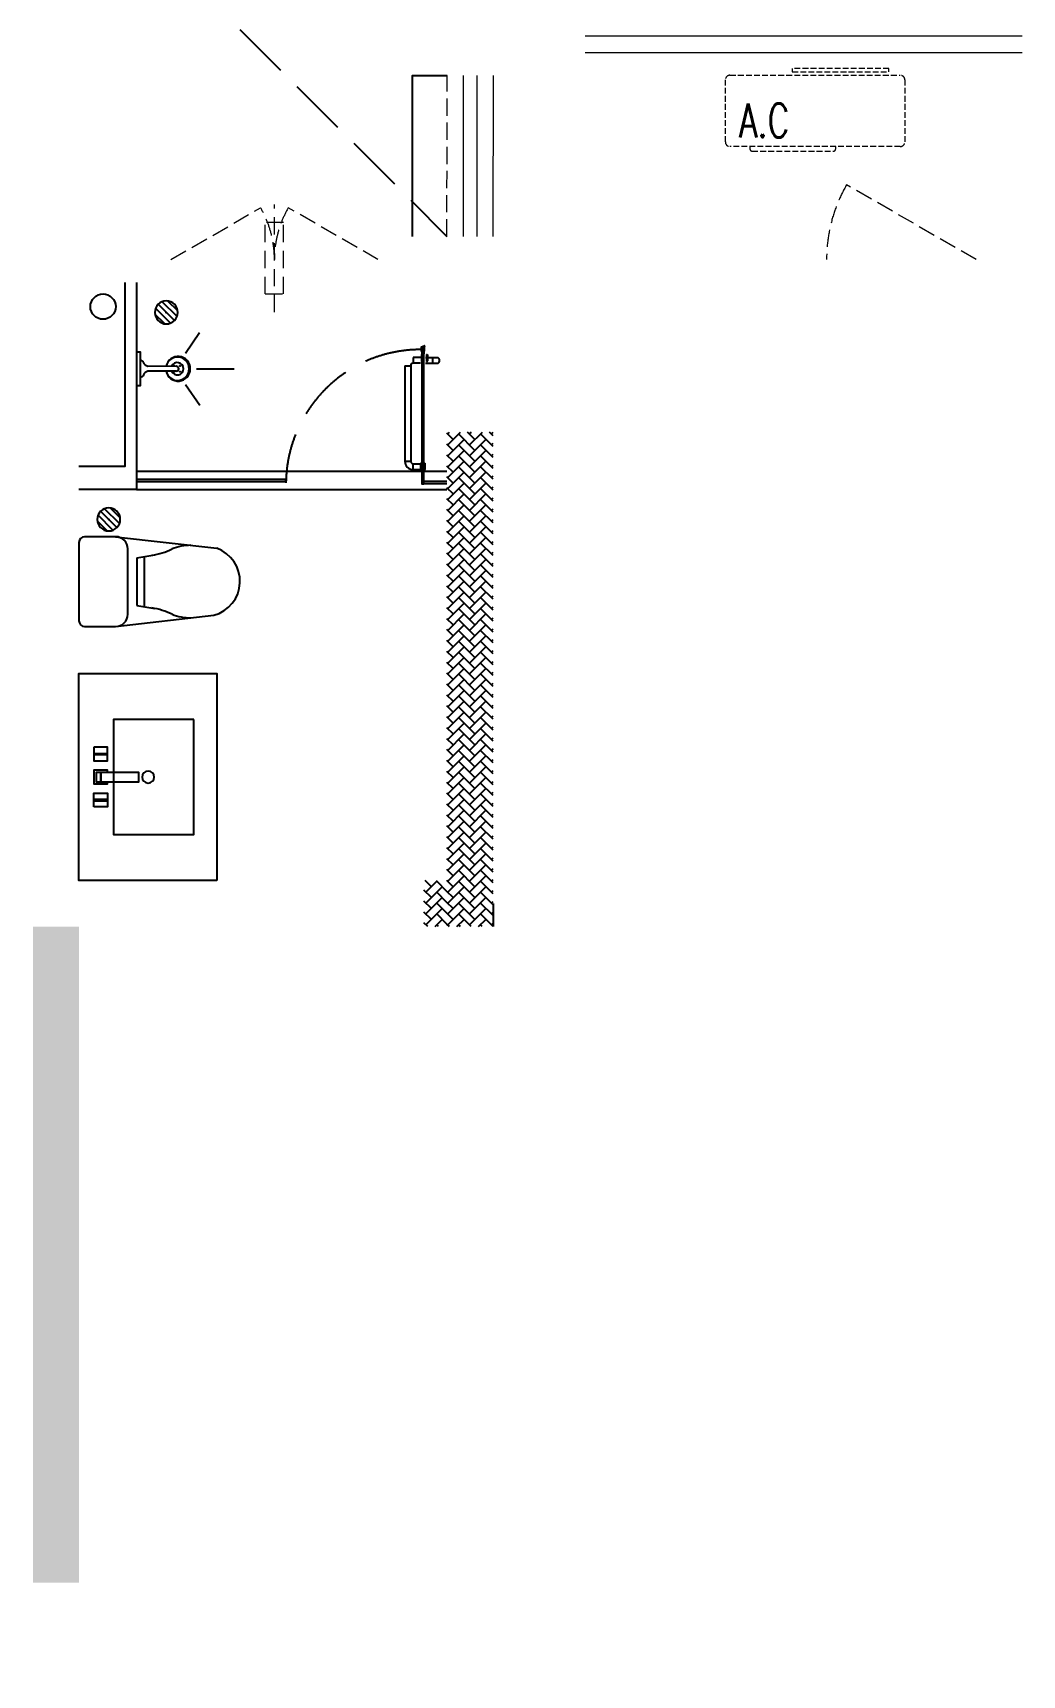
# Model space of a CAD drawing. Extents: x 3774419 to 4775970, y -926964 to 2266.
# Drawn here: x 4478772 to 4483072, y -738608 to -731470 of the extents above; entities that cross this region are included whole.
import ezdxf

# ---------------------------------------------------------------- set-up
doc = ezdxf.new("R2010")
doc.units = 0
doc.header["$LTSCALE"] = 1000
doc.header["$MEASUREMENT"] = 0
doc.linetypes.add('DASH', pattern=[0.35, 0.25, -0.1])
doc.linetypes.add('HIDDEN', pattern=[0.375, 0.25, -0.125])
doc.layers.get('0').update_dxf_attribs({"linetype": 'CONTINUOUS'})
for name, color, linetype in [('!!电气', 1, 'CONTINUOUS'), ('IP-bath&kitchen-JOHNSON', 4, 'CONTINUOUS'), ('LVTRY', 252, 'CONTINUOUS'), ('P-bath&kitchen-JOHNSON', 4, 'CONTINUOUS'), ('VPIPE-中水', 122, 'CONTINUOUS'), ('保温', 6, 'CONTINUOUS'), ('卫生间', 6, 'CONTINUOUS'), ('看线', 185, 'CONTINUOUS')]:
    doc.layers.add(name, color=color, linetype=linetype)
for name, color, linetype, lineweight in [('WINDOW', 146, 'CONTINUOUS', 20), ('平面-栏杆', 56, 'CONTINUOUS', 15), ('平面-看线', 252, 'CONTINUOUS', 15), ('平面-空调室内机', 176, 'CONTINUOUS', 9), ('平面-空调预留孔', 252, 'CONTINUOUS', 15)]:
    doc.layers.add(name, color=color, linetype=linetype, lineweight=lineweight)
doc.styles.add('_TCH_DIM', font='SIMPLEX', dxfattribs={"bigfont": 'GBCBIG'})
pattern_1 = [(45, (0, 0), (0, 47.41575231924514), [100.584, -33.528]), (135, (23.70786, 23.70786), (3.05311331771918e-15, 47.41575231924513), [100.584, -33.528])]

# ---------------------------------------------------------------- blocks, each defined once
blk = doc.blocks.new('A$C148B7D8E')
at = {"layer": '卫生间', "color": 252, "linetype": 'DASH'}
blk.add_line((24300.000012615, 9000.000001922715), (23400.00000745332, 8100.000000151573), dxfattribs=at)
blk = doc.blocks.new('rrrrrrrrrrrra')
at = {"color": 8}
for p, q in [((-112.3975646988256, 458.7312025176361), (-112.3975646988256, 324.3323662159964)), ((252.6024353011744, 483.7312025176361), (-87.39756469882559, 483.7312025176361)), ((277.6024353011744, 324.3323662159964), (277.6024353011744, 458.7312025176361)), ((-112.3975646988256, 324.3323662159964), (-63.69972878636327, -103.3637925456278)), ((277.6024353011744, 324.3323662159964), (227.5135563242948, -115.5808400628157)), ((-59.12511469877791, 271.0599162159488), (224.3299853011267, 271.0599162159488)), ((-20.6103619200876, 232.4137265472673), (-34.18044077546801, 153.6153487120755)), ((185.8152325224364, 232.4137265477329), (-20.6103619200876, 232.4137265472673)), ((185.8152325224364, 232.4137265477329), (199.3853113778168, 153.6153487125412)), ((191.3197469591396, 200.4502565474249), (-26.11487635679077, 200.4502565474249))]:
    blk.add_line(p, q, dxfattribs=at)
for centre, radius, start, end in [((-87.39756469882559, 458.7312025176361), 25, 90, 180), ((252.6024353011744, 458.7312025176361), 25, 0, 90), ((-59.12511469877791, 324.3323662164621), 53.27245000000602, 180, 270), ((224.3299853008939, 324.3323662164621), 53.27245000000253, 270, 0), ((-322.583031725022, 209.8070477982983), 293.8257332377133, 333.5368539848596, 351.4828191908725), ((487.787902327138, 209.8070477982983), 293.8257332377133, 188.5171808091275, 206.4631460151405), ((148.969911527005, -3.179016253445297), 224.0767612256445, 158.5202191710939, 180), ((16.2349590753438, -3.179016253445297), 224.0767612256723, 0, 21.47978082890611), ((83.83053322241176, -63.61970424279571), 152.7899563564, 195.0773243454172, 340.1181212308546)]:
    blk.add_arc(centre, radius, start, end, dxfattribs=at)
blk = doc.blocks.new('A$C1E0F638F')
for points in [[(499.7003750004806, 435.1003879043274), (499.7003750004806, 85.1003879038617), (-4.325015470385551e-05, 85.10038790432736), (-4.325015470385551e-05, 435.1003879038617)], [(269.850552206859, 30.00024752598256), (229.850552206859, 30.00024752644822), (229.850552206859, 195.0002475259826), (269.850552206859, 195.0002475264482)], [(119.850552206859, 0.0002475259825587273), (179.850552206859, 0.0002475259825587273), (179.850552206859, 60.00024752598256), (119.850552206859, 60.00024752598256)], [(146.850552206859, 55.00024752598256), (152.850552206859, 55.00024752644822), (152.850552206859, 5.00024752644822), (146.850552206859, 5.00024752644822)], [(229.850552206859, 30.00024752644822), (269.850552206859, 30.00024752598256), (269.850552206859, 10.00024752598256), (229.850552206859, 10.00024752644822)], [(379.850552206859, 0.0002475259825587273), (319.850552206859, 0.0002475264482200146), (319.850552206859, 60.00024752644822), (379.850552206859, 60.00024752644822)], [(352.850552206859, 55.00024752598256), (346.850552206859, 55.00024752598256), (346.850552206859, 5.000247525982559), (352.850552206859, 5.000247525982559)]]:
    blk.add_lwpolyline(points, close=True)
blk.add_lwpolyline([(269.850552206859, 60.00024752598256), (279.850552206859, 60.00024752598256), (279.850552206859, 0.0002475264482200146), (219.850552206859, 0.0002475259825587273), (219.850552206859, 60.00024752598256), (229.850552206859, 60.00024752644822)])
blk.add_circle((249.850552206859, 236.2614032463171), 26)
blk = doc.blocks.new('$lvtry$00000171')
for p, q in [((-74.24621202462731, 10.60660171788186), (-10.60660171788186, 74.24621202462731)), ((-69.81875867368217, -27.39235180270043), (27.39235180242758, 69.81875867368217)), ((-53.03300858900184, -53.03300858886359), (53.03300858900184, 53.03300858886359)), ((-27.39235180242758, -69.81875867368217), (69.81875867368217, 27.39235180270043)), ((10.60660171788186, -74.24621202462731), (74.24621202462731, -10.60660171788186))]:
    blk.add_line(p, q)
blk.add_circle((0, 0), 75)
blk.add_point((0, 0))
blk = doc.blocks.new('A$C5DCB2F21')
at = {"layer": 'IP-bath&kitchen-JOHNSON', "color": 8}
for p, q in [((73.60639230580999, 0), (-73.60639230580999, 0)), ((-10.47308850636909, -173.5162652194049), (-10.47308850636909, -49.2578386965979)), ((10.5573092952909, -173.5162652194049), (10.5573092952909, -49.2578386965979)), ((-68.28558143033297, -213.1606503543517), (-157.7014214626688, -274.9614281078248)), ((68.16970908802614, -213.1606503543517), (157.5855491203619, -274.9614281078248)), ((-0.0579361711279489, -261.3536447175793), (-0.0579361711570528, -424.6555120690827))]:
    blk.add_line(p, q, dxfattribs=at)
blk.add_lwpolyline([(73.60639230580999, 0), (73.60639230580999, -15.772798351245), (-73.60639230580999, -15.772798351245), (-73.60639230580999, 0)], dxfattribs=at)
for points in [[(-26.29978149385716, -30.6730770759059, -0.3641418619200349), (-37.77772499481944, -15.772798351245, -0.0204951839784475)], [(-10.47308850636909, -49.43990604687496, 0.214893116671168), (-26.29978149385716, -30.6730770759059, 7.649644273232357)], [(10.5573092952909, -49.2578386965979, -0.2143900455666535), (26.29978149385716, -30.6730770759059, -7.649644273232357)], [(26.29978149385716, -30.6730770759059, 0.3641418619200187), (37.77772499482671, -15.772798351245, 0.0204951839784475)]]:
    blk.add_lwpolyline(points, format="xyb", dxfattribs=at)
blk.add_arc((0.0421103944609058, -173.5162652194049), 10.51519890083, 180, 0, dxfattribs=at)
for centre, major_axis, ratio, start_param, end_param in [((0.0421103943663184, -181.2952494334531), (53.64446843239703, 4.6092399e-09), 0.9875770290783108, 1.768090240399728, 7.656687720196345), ((0.0421103943663184, -178.7724866370772), (-50.96224410476142, 6.55561e-11), 0.9900522014073144, -1.362970376127611, 4.504563029716158), ((0.0421103943663184, -177.7692267618913), (-26.80467913510691, 8.690706e-10), 0.9948122416210567, -1.167676844559286, 4.309269498205915), ((-12.41473554639378, -164.737432311369), (1.3012e-12, 1.432845619463478), 0.8500000000096485, -1.570796326743344, 4.712388980436241), ((-12.41473554639378, -189.1718906858077), (-2.801241e-10, 1.432845619478029), 0.8500000000010158, 4.712388980259137, 10.99557428743872), ((12.49895633515552, -164.737432311369), (-1.089747e-10, 1.432845619463478), 0.8500000000096485, 4.712388980370823, 10.99557428755041), ((12.49895633515552, -189.1718906858077), (-3.904000999999999e-10, 1.43284561947803), 0.8500000000010156, 4.712388980193717, 10.9955742873733)]:
    blk.add_ellipse(centre, major_axis=major_axis, ratio=ratio, start_param=start_param, end_param=end_param, dxfattribs=at)
blk = doc.blocks.new('GDGDRGDGRD')
blk.add_hatch(color=252).paths.add_polyline_path([(491782.3319100593, 524769.0335789699), (491781.182264938, 524771.8045564318), (491772.869332552, 524768.3556210678), (491774.0189776733, 524765.5846436059)])
at = {"color": 252}
for p, q in [((491771.2250488048, 524768.2147528026), (491782.9894914323, 524773.0956781285)), ((491771.8693830241, 524767.9407540716), (491772.4075029749, 524768.1640135476)), ((491772.4075029749, 524768.1640135476), (491773.7487556165, 524764.9312065087)), ((491773.7487556165, 524764.9312065087), (491782.9853471565, 524768.7633569131)), ((491777.5679586518, 524770.8463495806), (491777.5629643428, 524731.7271982717)), ((491781.644094515, 524771.996163952), (491783.2915115727, 524772.6796574157)), ((491781.644094515, 524771.996163952), (491782.9853471565, 524768.7633569131)), ((491772.0097472567, 524751.9168028625), (491774.2096857479, 524751.4348793493)), ((491774.2096857479, 524751.4348793493), (491772.0628973178, 524751.4635864337)), ((491782.8161195742, 524759.9211011531), (491772.316118548, 524759.9137331863)), ((491782.7946636647, 524761.1850871891), (491772.3612398355, 524761.1864192155)), ((491772.5665628756, 524759.9139089258), (491772.5640603681, 524740.3124048167)), ((491783.1829383219, 524751.9850273044), (491780.9828768489, 524751.5036655354)), ((491780.9828768489, 524751.5036655354), (491783.129672539, 524751.5318244615)), ((491782.5665638529, 524759.9209260371), (491782.5638348202, 524738.5451075597))]:
    blk.add_line(p, q, dxfattribs=at)
for centre, radius, start, end in [((491791.0632544945, 524766.6405282648), 20.48112573357894, 177.9914884857744, 196.9002533893398), ((491771.5919814773, 524767.2845053093), 1, 111.5265713334481, 175.7651598719608), ((491791.1100678552, 524766.6506266356), 19.52885339284392, 177.4658112272371, 196.248373089559), ((491772.1000250654, 524767.4971278227), 0.5, 112.7329724051555, 178.0541836348894), ((491806.645274095, 524764.134169914), 24.03224306675829, 160.7608675359324, 187.0487373483804), ((491783.4378943837, 524772.0148972431), 1.170107913508445, 340.0401063810795, 112.5329724066553), ((491783.483119093, 524772.2178278387), 0.5, 340.7608675359324, 112.5329724066553), ((491803.9387662042, 524764.5694374155), 20.6409126368038, 160.0401063810795, 190.8473097282725), ((491783.7269716419, 524755.0090977855), 13.51105029248686, 155.1523536772315, 208.9779472902456), ((491786.1915942421, 524755.3778144122), 14.59806099666519, 161.897335375885, 193.7146805720185), ((491772.3448236326, 524748.7055958692), 0.5, 208.9779472902456, 24.22834859066465), ((491781.3930498758, 524752.7774122412), 9.42220170707689, 188.0154059311235, 204.2283485906647), ((491782.7188120044, 524748.5839802845), 0.5, 155.4186477765547, 330.1502239980063), ((491771.6188944837, 524753.6615500611), 11.70614123311011, 335.4186477765547, 349.5176669189395), ((491771.2773723907, 524755.4112463386), 12.3887641438454, 343.9450830224352, 21.34776538522304), ((491771.5302626276, 524755.0046375821), 13.39994098009156, 330.1502239980063, 25.0815444963067)]:
    blk.add_arc(centre, radius, start, end, dxfattribs=at)
blk.add_open_spline([(491772.5640603681, 524740.3124048167), (491773.4595254324, 524739.5135078699), (491775.2754695242, 524737.8933975511), (491778.4686122858, 524741.6508676626), (491781.0140809366, 524739.7204194606), (491782.5638348202, 524738.5451075597)], degree=3, knots=[0, 0, 0, 0, 3.066329070407599, 6.218313121244897, 11.12413523619883, 11.12413523619883, 11.12413523619883, 11.12413523619883])
at = {"layer": 'IP-bath&kitchen-JOHNSON', "color": 252}
for p, q in [((490532.5689499196, 524228.1487545736), (491882.5665626018, 524228.1487502597)), ((490532.5689499196, 524193.1487545719), (491182.5665626433, 524193.148750029)), ((490532.5689499196, 524183.1487545719), (491182.5784094537, 524183.1487498092)), ((490532.5689499196, 524148.1488195378), (491882.5665626015, 524148.1487502597)), ((491182.5784094537, 524183.1487498092), (491182.5784094489, 524193.148750029)), ((491882.5665625986, 524183.1487497939), (491782.5665629497, 524183.1487498275)), ((491782.5665629497, 524173.1487498275), (491782.5665629536, 524183.1487498275)), ((491882.5665625986, 524173.1487497939), (491782.5665629497, 524173.1487498275))]:
    blk.add_line(p, q, dxfattribs=at)
for points in [[(490532.5689891141, 525048.460308887), (490532.5689460972, 524148.1487907803), (490282.5665414351, 524148.1488069055)], [(490482.5689891141, 525048.460308887), (490482.5689703015, 524248.1487994664), (490282.5665437861, 524248.148799468)]]:
    blk.add_lwpolyline(points, dxfattribs=at)
at = {"layer": 'LVTRY', "color": 252}
blk.add_lwpolyline([(490882.5665625796, 522448.4609179032), (490282.5665625794, 522448.4609179032), (490282.5665625881, 523348.4599556847), (490882.5665625884, 523348.4599556847)], close=True, dxfattribs=at)
at = {"layer": 'P-bath&kitchen-JOHNSON', "color": 252}
for p, q in [((491766.8673285563, 524722.5839043179), (491735.1873288249, 524722.5798597406)), ((491735.1873288249, 524722.5798597406), (491735.1905644864, 524697.235859926)), ((491766.8705642179, 524697.2399045033), (491735.1905644864, 524697.235859926)), ((491772.4730198658, 524705.5445221467), (491772.4768438123, 524735.4965218953)), ((491772.4730198658, 524705.5445221467), (491778.809019812, 524705.5437132351)), ((491772.4768438123, 524735.4965218953), (491778.8128437584, 524735.4957129835)), ((491775.3554509077, 524724.5860366658), (491775.3530198467, 524705.5441544591)), ((491775.3530198467, 524705.5441544591), (491777.6573139927, 524707.8478602768)), ((491775.3544127319, 524716.454272002), (491775.3568437931, 524735.4961542082)), ((491775.3568437931, 524735.4961542082), (491777.6605496397, 524733.1918600915)), ((491777.6586156053, 524718.0430601983), (491777.6573139927, 524707.8478602768)), ((491777.6586156053, 524718.0430601983), (491777.6605496397, 524733.1918600915)), ((491778.8093139617, 524707.8477132021), (491778.809019812, 524705.5437132351)), ((491778.809019812, 524705.5437132351), (491780.5372404363, 524707.2714926053)), ((491778.8125496088, 524733.1917130165), (491778.8128437584, 524735.4957129835)), ((491778.8128437584, 524735.4957129835), (491780.5406231581, 524733.7674923892)), ((491780.5373139735, 524707.8474925897), (491780.5372405706, 524707.2725464328)), ((491780.5405496205, 524733.1914924042), (491780.5406230234, 524733.766438561)), ((491788.75532839, 524722.5866987531), (491843.4753279395, 524722.593684841)), ((491788.7585640519, 524697.2426989388), (491843.4785636012, 524697.2496850262)), ((491794.1762817805, 524735.4979926535), (491797.0562817318, 524735.4983603425)), ((491794.1762817805, 524735.4979926535), (491794.1801057442, 524705.5459929047)), ((491794.1801057442, 524705.5459929047), (491797.0601056957, 524705.5463605935)), ((491797.0562817318, 524735.4983603425), (491799.3605758795, 524733.1946545263)), ((491797.0562817318, 524735.4983603425), (491797.0585067001, 524718.0708301378)), ((491797.0601056957, 524705.5463605935), (491797.0578807279, 524722.9738907982)), ((491797.0601056957, 524705.5463605935), (491799.3638115412, 524707.8506547117)), ((491799.3638115412, 524707.8506547117), (491799.3605758795, 524733.1946545263)), ((491820.4385637832, 524697.2467435158), (491820.4353281218, 524722.5907433303)), ((491699.4798884558, 524686.8633006886), (491699.4580468887, 524271.1794168727)), ((491699.4798884558, 524686.8633006886), (491724.8238882411, 524686.8665363503)), ((491724.8238882411, 524686.8665363503), (491724.8020466738, 524271.1826525345)), ((491699.4580468887, 524271.1794168727), (491724.8020466738, 524271.1826525345)), ((491735.1713702792, 524260.8159763182), (491766.8513700106, 524260.8200208953)), ((491735.1746059409, 524235.4719765037), (491735.1713702792, 524260.8159763182)), ((491735.1746059409, 524235.4719765037), (491766.8546056723, 524235.4760210812)), ((491769.1550758559, 524263.124315014), (491766.8513700106, 524260.8200208953)), ((491766.8513700106, 524260.8200208953), (491766.8546056723, 524235.4760210812)), ((491769.1588998199, 524233.1723152651), (491766.8546056723, 524235.4760210812)), ((491772.0350758368, 524263.1246827026), (491769.1550758559, 524263.124315014)), ((491769.1550758559, 524263.124315014), (491769.1588998199, 524233.1723152651)), ((491772.0388998005, 524233.1726829535), (491769.1588998199, 524233.1723152651)), ((491772.0350758368, 524263.1246827026), (491772.0388998005, 524233.1726829535)), ((491783.5550757451, 524263.1261534576), (491786.4350756968, 524263.1265211464)), ((491783.5588997093, 524233.174153709), (491783.5550757451, 524263.1261534576)), ((491783.5588997093, 524233.174153709), (491786.4388996605, 524233.1745213979)), ((491786.4388996605, 524233.1745213979), (491786.4350756968, 524263.1265211464)), ((491786.4350756968, 524263.1265211464), (491788.1632963221, 524261.3987417773)), ((491788.1666790595, 524234.9027419942), (491788.1632963221, 524261.3987417773))]:
    blk.add_line(p, q, dxfattribs=at)
blk.add_lwpolyline([(491782.5665629653, 524173.148749828), (491782.566562794, 524759.9126322344), (491772.5665628755, 524759.9139089256), (491772.5665630467, 524173.1500265197)], close=True, dxfattribs=at)
at = {"layer": 'P-bath&kitchen-JOHNSON', "color": 252, "linetype": 'DASH'}
blk.add_arc((491768.7447708293, 524170.7017096129), 586.199339652145, 89.7967155947477, 179.3922413721004, dxfattribs=at)
at = {"layer": 'P-bath&kitchen-JOHNSON', "color": 252}
blk.add_arc((491834.9148698662, 524709.9205918158), 15.29342111015146, 304.0529847224876, 55.96164514557246, dxfattribs=at)
for centre, major_axis, start_param, end_param in [((491735.1918881664, 524686.8678600299), (-0.00132367981817275, 10.36799992538068), 0, 1.570796326794897), ((491735.1700465993, 524271.1839762143), (-0.00455934159178481, 35.71199971055373), 1.570796326794897, 3.141592653589793), ((491735.1700465993, 524271.1839762143), (-0.00132367981817275, 10.36799992538068), 1.570796326794897, 3.141592653589793)]:
    blk.add_ellipse(centre, major_axis=major_axis, ratio=1, start_param=start_param, end_param=end_param, dxfattribs=at)
at = {"layer": 'IP-bath&kitchen-JOHNSON', "color": 252, "rotation": 90.008488524447}
blk.add_blockref('A$C5DCB2F21', (490532.5798940997, 524673.4563777271), dxfattribs=at)
at = {"layer": 'LVTRY', "color": 252, "xscale": -0.6666666667107826, "yscale": 0.6666666667107826}
for p in [(490662.568989114, 524918.4603088892), (490412.566562616, 524018.4603088915)]:
    blk.add_blockref('$lvtry$00000171', p, dxfattribs=at)
at = {"layer": 'LVTRY', "color": 252, "extrusion": (0, 0, -1), "xscale": -1, "zscale": -1, "rotation": 270}
blk.add_blockref('rrrrrrrrrrrra', (-490766.3001941209, 523665.7019433295), dxfattribs=at)
at = {"layer": 'LVTRY', "color": 252, "xscale": -1, "rotation": 270}
blk.add_blockref('A$C1E0F638F', (490347.4664304923, 522648.7662919514), dxfattribs=at)
blk = doc.blocks.new('GDFGDGRD')
at = {"layer": '保温', "linetype": 'ByBlock', "ltscale": 10}
h = blk.add_hatch(dxfattribs=at)
h.set_pattern_fill('AR-HBONE', color=251, scale=55)
h.set_pattern_definition(pattern_1)
h.paths.add_polyline_path([(443716.4823229623, 370023.7247257776), (443716.4823643686, 372173.723343275), (443916.4823480594, 372173.7235399199), (443916.4823066531, 370023.7249224225)])
h = blk.add_hatch(dxfattribs=at)
h.set_pattern_fill('AR-HBONE', color=251, scale=55)
h.set_pattern_definition(pattern_1)
h.paths.add_polyline_path([(443916.4830099922, 370023.7249336801), (443916.4823665762, 370223.7247233465), (444016.4823480535, 370223.7249199915), (444016.4829914694, 370023.725130325)])
at = {"layer": '保温', "color": 251, "linetype": 'ByBlock', "ltscale": 10}
blk.add_line((443716.4823436655, 370123.7248241022), (443716.4823436661, 370023.7248241014), dxfattribs=at)
blk = doc.blocks.new('dongkong')
at = {"layer": '平面-空调预留孔', "color": 8, "linetype": 'HIDDEN', "ltscale": 0.3}
for p, q in [((-603796.0415180789, 210899.900060961), (-603796.0415180789, 210431.4859232727)), ((-603836.0415180789, 210820.9630630909), (-603836.0415180789, 210510.8096162414)), ((-603836.0415180789, 210820.9630630909), (-603756.0415180789, 210820.9630630909)), ((-603756.0415180789, 210820.9630630909), (-603756.0415180789, 210510.8096162414))]:
    blk.add_line(p, q, dxfattribs=at)
blk.add_lwpolyline([(-603756.0415180789, 210510.8096162414), (-603836.0415180789, 210510.8096162414)], dxfattribs=at)
blk = doc.blocks.new('A$C718F517F')
at = {"layer": '保温', "linetype": 'Continuous', "ltscale": 10}
h = blk.add_hatch(dxfattribs=at)
h.set_pattern_fill('HEX', color=251, scale=10, angle=90, style=0)
h.set_pattern_definition([(90, (-503782.4551314556, -514000.2093208389), (-16.49778, 1.010197673501861e-15), [9.525, -19.05]), (210, (-503782.4551314556, -514000.2093208389), (8.248889999999996, -14.28749658604684), [9.525, -19.05]), (150, (-503782.4551314556, -513990.6843208389), (-8.248890000000003, -14.28749658604684), [9.525, -19.05])])
h.paths.add_polyline_path([(0.1137192867463455, 2048.251597041381), (200.1137029774836, 2048.251597041381), (199.9999824184924, 4900.003076276684), (-1.272303052246571e-06, 4900.003272921604)])
h = blk.add_hatch(dxfattribs=at)
h.set_pattern_fill('HEX', color=251, scale=10, angle=90, style=0)
h.set_pattern_definition([(90, (-503782.4698887531, -516048.4609178798), (-16.49778, 1.010197673501861e-15), [9.525, -19.05]), (210, (-503782.4698887531, -516048.4609178798), (8.248889999999996, -14.28749658604684), [9.525, -19.05]), (150, (-503782.4698887531, -516038.9359178797), (-8.248890000000003, -14.28749658604684), [9.525, -19.05])])
h.paths.add_polyline_path([(0.0989619892789051, 5.238689482212067e-10), (200.0989456800162, 5.238689482212067e-10), (200.062109921244, 398.2528321665595), (0.06212623044848442, 398.2530288114795)])
at = {"layer": '保温', "color": 251, "linetype": 'ByBlock', "ltscale": 10}
blk.add_line((0, 0), (200.0000000021537, -1.268927007913589e-08), dxfattribs=at)
blk = doc.blocks.new('rtyryrtyeeretee')
at = {"layer": '平面-空调预留孔', "color": 252, "linetype": 'DASH', "ltscale": 0.1}
for p, q in [((669748.8674389471, 343882.007023841), (669748.8674389471, 343872.007023841)), ((670121.7031072036, 343872.007023841), (670121.7031072036, 343882.007023841)), ((669758.8674389471, 343862.007023841), (670111.7031072036, 343862.007023841))]:
    blk.add_line(p, q, dxfattribs=at)
blk.add_lwpolyline([(670402.0143738759, 343882.0070238413), (669662.0143738759, 343882.007023841, -0.414213562373517), (669642.0143738759, 343902.007023841), (669642.0143738764, 344172.007023841, -0.414213562372746), (669662.0143738764, 344192.007023841), (670402.0143738755, 344192.007023841, -0.4142135623727947), (670422.0143738755, 344172.007023841), (670422.0143738759, 343902.0070238415, -0.4142135623733224)], format="xyb", close=True, dxfattribs=at)
blk.add_lwpolyline([(670352.8023801355, 344221.1163422599), (669932.984234771, 344221.1163422599), (669932.984234771, 344206.0022866031), (670352.8023801355, 344206.0022866031)], close=True, dxfattribs=at)
for centre, start, end in [((669758.8674389471, 343872.007023841), 180, 270), ((670111.7031072036, 343872.007023841), 270, 0)]:
    blk.add_arc(centre, 10, start, end, dxfattribs=at)
at = {"layer": '平面-空调预留孔', "color": 252, "linetype": 'DASH', "ltscale": 0.1, "style": '_TCH_DIM', "width": 0.7058823529411765}
blk.add_text('A.C', height=146.88, dxfattribs=at).set_placement((669701.4101996182, 343921.6318135191))
blk = doc.blocks.new('A$C24590F8F')
at = {"layer": 'VPIPE-中水', "color": 252, "linetype": 'Continuous'}
blk.add_circle((25205.09665281605, 8894.999384496477), 55, dxfattribs=at)
at = {"layer": 'WINDOW', "color": 252, "linetype": 'DASH', "ltscale": 0.3}
for points in [[(28999.99999988731, 9099.999991209828), (28436.86910619121, 9424.62838875223, 0.1314846383240589), (28349.99999993667, 9099.999991198187)], [(25500.09667329304, 9099.99938219029), (25889.84986260161, 9324.92704050627, -0.131605288826864), (25950.09667334333, 9099.999382218928)], [(26400.09667339269, 9099.99938219029), (26010.34348408412, 9324.92704050627, 0.131605288826864), (25950.09667334333, 9099.999382218928)]]:
    blk.add_lwpolyline(points, format="xyb", dxfattribs=at)
at = {"layer": '平面-栏杆', "color": 252}
for points in [[(29199.99999993574, 10069.99999123148), (27300.00260116346, 10070.29708989698)], [(26770.29679621849, 9899.995946532232), (26769.99969755299, 9199.99854775588)], [(26830.29679621849, 9899.995946532232), (26829.99969755299, 9199.99854775588)]]:
    blk.add_lwpolyline(points, dxfattribs=at)
at = {"layer": '平面-看线', "color": 252, "linetype": 'DASH', "ltscale": 0.3}
blk.add_line((26699.9996975325, 9199.996166713652), (26700.296796198, 9899.995946532232), dxfattribs=at)
at = {"layer": '平面-看线', "color": 252}
for points in [[(27299.99999992549, 9999.999991231714), (29199.99999947846, 9999.99999113998)], [(26900.29679621849, 9899.995946532232), (26899.99969755299, 9199.99854775588)]]:
    blk.add_lwpolyline(points, dxfattribs=at)
at = {"layer": '看线', "color": 252, "ltscale": 0.5}
blk.add_lwpolyline([(26550.29679621849, 9199.995946527692), (26550.31243301183, 9899.995946529205), (26700.31243298575, 9899.995946530602)], dxfattribs=at)
at = {"color": 252, "xscale": -1}
for name, p in [('A$C148B7D8E', (50099.99999932013, 1099.999991174904)), ('GDFGDGRD', (470616.5787021667, -363823.7248325947))]:
    blk.add_blockref(name, p, dxfattribs=at)
at = {"color": 252}
for name, p in [('rtyryrtyeeretee', (-641732.1094442122, -334291.0248519661)), ('GDGDRGDGRD', (-465182.469889347, -516048.4609264814)), ('A$C718F517F', (24900.00003623217, 1299.999991184915))]:
    blk.add_blockref(name, p, dxfattribs=at)
at = {"layer": '平面-空调室内机', "color": 252, "ltscale": 0.3, "xscale": -1, "rotation": 180}
blk.add_blockref('dongkong', (629746.0415174672, 219770.9630546301), dxfattribs=at)

msp = doc.modelspace()

# ---------------------------------------------------------------- block references
at = {"layer": '!!电气'}
msp.add_blockref('A$C24590F8F', (4453872.039813265, -741554.9205933008), dxfattribs=at)

doc.saveas('drawing.dxf')
